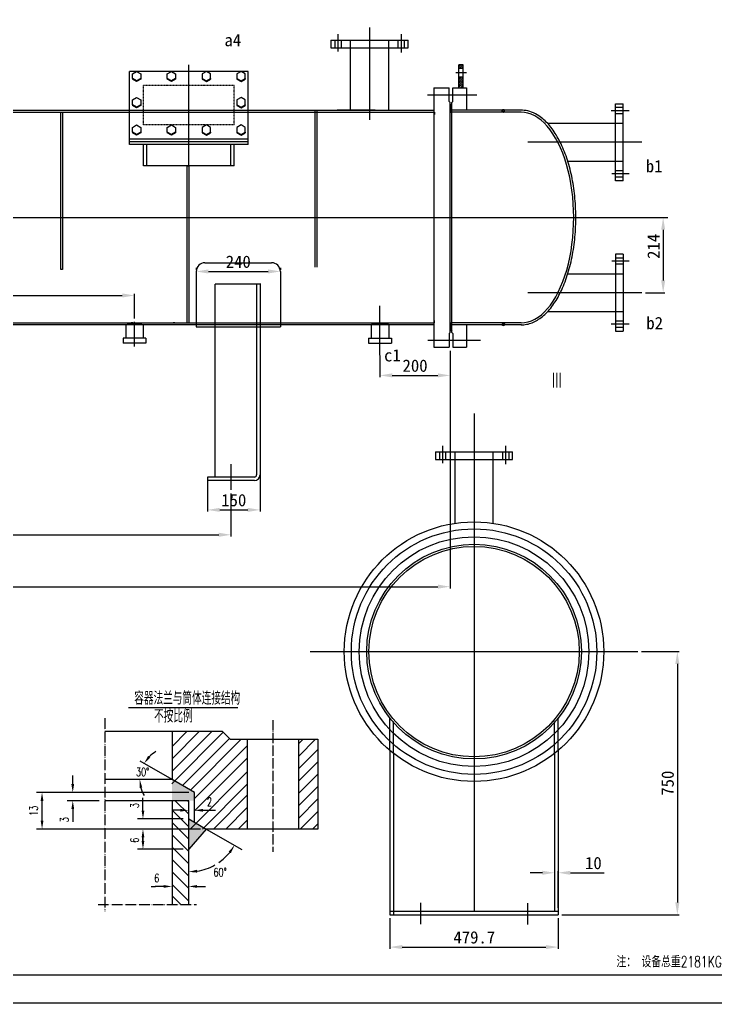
# Model space of a CAD drawing. Header units: millimetres. Extents: x -488296 to -479566, y 284705 to 289457.
# Drawn here: x -483095 to -481110, y 284705 to 287509 of the extents above; entities that cross this region are included whole.
import ezdxf
from ezdxf.enums import TextEntityAlignment as Align
from ezdxf.lldxf.tags import DXFTag

# ---------------------------------------------------------------- set-up
doc = ezdxf.new("R2010")
doc.units = ezdxf.units.MM
for name, pattern in [('DASHDOT-M', [36, 30, -3, 0, -3]), ('DIVIDE-M', [39, 30, -3, 0, -3, 0, -3]), ('HIDDEN2', [0.1875, 0.125, -0.0625])]:
    doc.linetypes.add(name, pattern=pattern)
for name, color, linetype in [('CDR_DWG1', 4, 'Continuous'), ('CDR_TEXT', 2, 'Continuous'), ('CEN', 2, 'CENTER'), ('center', 3, 'CENTER'), ('DASH', 5, 'HIDDEN2'), ('FHID', 5, 'DASHED2'), ('中心线', 1, 'CENTERX2'), ('粗', 7, 'Continuous')]:
    doc.layers.add(name, color=color, linetype=linetype)
doc.styles.add('HZ', font='ROMANS.shx', dxfattribs={"width": 0.7, "height": 32, "bigfont": 'HZ.shx'})
doc.styles.add('HZJ', font='txt', dxfattribs={"bigfont": 'hzj'})
doc.styles.add('ROMANS', font='ROMANS', dxfattribs={"width": 0.7, "height": 3})
tags = doc.linetypes.add('CENTER', pattern=[50.8, 31.75, -6.35, 6.35, -6.35]).pattern_tags.tags
tags[10:11] = [DXFTag(74, 4), DXFTag(75, 0), DXFTag(340, '0'), DXFTag(46, 1.0), DXFTag(50, 0.0), DXFTag(44, 0.0), DXFTag(45, 0.0)]
tags[8:9] = [DXFTag(74, 4), DXFTag(75, 0), DXFTag(340, '0'), DXFTag(46, 1.0), DXFTag(50, 0.0), DXFTag(44, 0.0), DXFTag(45, 0.0)]
tags[6:7] = [DXFTag(74, 4), DXFTag(75, 0), DXFTag(340, '0'), DXFTag(46, 1.0), DXFTag(50, 0.0), DXFTag(44, 0.0), DXFTag(45, 0.0)]
tags[4:5] = [DXFTag(74, 4), DXFTag(75, 0), DXFTag(340, '0'), DXFTag(46, 1.0), DXFTag(50, 0.0), DXFTag(44, 0.0), DXFTag(45, 0.0)]
tags = doc.linetypes.add('CENTERX2', pattern=[101.6, 63.5, -12.7, 12.7, -12.7]).pattern_tags.tags
tags[10:11] = [DXFTag(74, 4), DXFTag(75, 0), DXFTag(340, '0'), DXFTag(46, 1.0), DXFTag(50, 0.0), DXFTag(44, 0.0), DXFTag(45, 0.0)]
tags[8:9] = [DXFTag(74, 4), DXFTag(75, 0), DXFTag(340, '0'), DXFTag(46, 1.0), DXFTag(50, 0.0), DXFTag(44, 0.0), DXFTag(45, 0.0)]
tags[6:7] = [DXFTag(74, 4), DXFTag(75, 0), DXFTag(340, '0'), DXFTag(46, 1.0), DXFTag(50, 0.0), DXFTag(44, 0.0), DXFTag(45, 0.0)]
tags[4:5] = [DXFTag(74, 4), DXFTag(75, 0), DXFTag(340, '0'), DXFTag(46, 1.0), DXFTag(50, 0.0), DXFTag(44, 0.0), DXFTag(45, 0.0)]
tags = doc.linetypes.add('DASHED2', pattern=[0.375, 0.25, -0.125]).pattern_tags.tags
tags[6:7] = [DXFTag(74, 4), DXFTag(75, 0), DXFTag(340, '0'), DXFTag(46, 1.0), DXFTag(50, 0.0), DXFTag(44, 0.0), DXFTag(45, 0.0)]
tags[4:5] = [DXFTag(74, 4), DXFTag(75, 0), DXFTag(340, '0'), DXFTag(46, 1.0), DXFTag(50, 0.0), DXFTag(44, 0.0), DXFTag(45, 0.0)]
doc.dimstyles.get("Standard").update_dxf_attribs({"dimscale": 10, "dimtxt": 3.5, "dimasz": 3.5, "dimexe": 0.5, "dimexo": 1, "dimgap": 1, "dimtad": 1, "dimtoh": 1, "dimdec": 1, "dimdsep": 46, "dimtxsty": 'Standard', "dimcen": 0.09, "dimclrd": 256, "dimclre": 256, "dimclrt": 256, "dimadec": 0, "dimazin": 2, "dimtfac": 1, "dimtdec": 1, "dimtofl": 0, "dimtmove": 0, "dimatfit": 3, "dimfxl": 1, "dimtolj": 1, "dimtzin": 0, "dimarcsym": 0})

# ---------------------------------------------------------------- blocks, each defined once
blk = doc.blocks.new('*D8')
at = {"lineweight": -2}
for p, q in [((-481321.4, 285707.8), (-481213.8, 285707.8)), ((-481218.8, 285672.8), (-481218.8, 284992.8)), ((-481548.7, 284957.8), (-481213.8, 284957.8))]:
    blk.add_line(p, q, dxfattribs=at)
for points in [[(-481224.7, 285672.8), (-481213, 285672.8), (-481218.8, 285707.8)], [(-481224.7, 284992.8), (-481213, 284992.8), (-481218.8, 284957.8)]]:
    blk.add_solid(points)
at = {"layer": 'DEFPOINTS', "color": 0}
for p in [(-481331.4, 285707.8), (-481558.7, 284957.8), (-481218.8, 284957.8)]:
    blk.add_point(p, dxfattribs=at)
at = {"insert": (-481246.3, 285332.8), "char_height": 35, "attachment_point": 5, "rotation": 90}
blk.add_mtext('\\A1;750', dxfattribs=at)
blk = doc.blocks.new('*D9')
at = {"lineweight": -2}
for p, q in [((-485517, 286575.4), (-485517, 285888)), ((-481866.9, 286565.4), (-481866.9, 285888)), ((-485482, 285893), (-481901.9, 285893))]:
    blk.add_line(p, q, dxfattribs=at)
for points in [[(-485482, 285898.9), (-485482, 285887.2), (-485517, 285893)], [(-481901.9, 285898.9), (-481901.9, 285887.2), (-481866.9, 285893)]]:
    blk.add_solid(points)
at = {"layer": 'DEFPOINTS', "color": 0}
for p in [(-485517, 286585.4), (-481866.9, 286575.4), (-481866.9, 285893)]:
    blk.add_point(p, dxfattribs=at)
at = {"insert": (-483835.1, 285920.5), "char_height": 35, "attachment_point": 5}
blk.add_mtext('\\A1;3650', dxfattribs=at)
blk = doc.blocks.new('*D10')
at = {"lineweight": -2}
for p, q in [((-483692, 286639.4), (-483692, 286035.9)), ((-482491.9, 286158.8), (-482491.9, 286035.9)), ((-483657, 286040.9), (-482526.9, 286040.9))]:
    blk.add_line(p, q, dxfattribs=at)
for points in [[(-483657, 286046.8), (-483657, 286035.1), (-483692, 286040.9)], [(-482526.9, 286046.8), (-482526.9, 286035.1), (-482491.9, 286040.9)]]:
    blk.add_solid(points)
at = {"layer": 'DEFPOINTS', "color": 0}
for p in [(-483692, 286649.4), (-482491.9, 286168.8), (-482491.9, 286040.9)]:
    blk.add_point(p, dxfattribs=at)
at = {"insert": (-483218.7, 286068.4), "char_height": 35, "attachment_point": 5}
blk.add_mtext('\\A1;1200', dxfattribs=at)
blk = doc.blocks.new('*D26')
at = {"lineweight": -2}
for p, q in [((-482038.5, 284947.8), (-482038.5, 284860.5)), ((-481558.7, 284947.8), (-481558.7, 284860.5)), ((-482003.5, 284865.5), (-481593.7, 284865.5))]:
    blk.add_line(p, q, dxfattribs=at)
for points in [[(-482003.5, 284871.4), (-482003.5, 284859.7), (-482038.5, 284865.5)], [(-481593.7, 284871.4), (-481593.7, 284859.7), (-481558.7, 284865.5)]]:
    blk.add_solid(points)
at = {"layer": 'DEFPOINTS', "color": 0}
for p in [(-482038.5, 284957.8), (-481558.7, 284957.8), (-481558.7, 284865.5)]:
    blk.add_point(p, dxfattribs=at)
at = {"insert": (-481797.9, 284893), "char_height": 35, "attachment_point": 5}
blk.add_mtext('\\A1;479.7', dxfattribs=at)
blk = doc.blocks.new('*D27')
at = {"lineweight": -2}
for p, q in [((-481603.7, 285077.4), (-481638.7, 285077.4)), ((-481568.7, 284977.8), (-481568.7, 285082.4)), ((-481558.7, 284977.8), (-481558.7, 285082.4)), ((-481523.7, 285077.4), (-481427.9, 285077.4))]:
    blk.add_line(p, q, dxfattribs=at)
for points in [[(-481603.7, 285083.2), (-481603.7, 285071.5), (-481568.7, 285077.4)], [(-481523.7, 285083.2), (-481523.7, 285071.5), (-481558.7, 285077.4)]]:
    blk.add_solid(points)
at = {"layer": 'DEFPOINTS', "color": 0}
for p in [(-481558.7, 285077.4), (-481568.7, 284967.8), (-481558.7, 284967.8)]:
    blk.add_point(p, dxfattribs=at)
at = {"insert": (-481458.3, 285104.9), "char_height": 35, "attachment_point": 5}
blk.add_mtext('\\A1;10', dxfattribs=at)
blk = doc.blocks.new('*D4')
at = {"lineweight": -2}
for p, q in [((-484616.9, 286657.7), (-484616.9, 286728.1)), ((-484581.9, 286723.1), (-482802, 286723.1)), ((-482767, 286657.7), (-482767, 286728.1))]:
    blk.add_line(p, q, dxfattribs=at)
for points in [[(-484581.9, 286729), (-484581.9, 286717.3), (-484616.9, 286723.1)], [(-482802, 286729), (-482802, 286717.3), (-482767, 286723.1)]]:
    blk.add_solid(points)
at = {"layer": 'DEFPOINTS', "color": 0}
for p in [(-482767, 286723.1), (-484616.9, 286647.7), (-482767, 286647.7)]:
    blk.add_point(p, dxfattribs=at)
at = {"insert": (-483692, 286750.6), "char_height": 35, "attachment_point": 5}
blk.add_mtext('\\A1;1850', dxfattribs=at)
blk = doc.blocks.new('*D5')
at = {"lineweight": -2}
for p, q in [((-481866.9, 286565.4), (-481866.9, 286490.3)), ((-482066.9, 286552.5), (-482066.9, 286490.3)), ((-482031.9, 286495.3), (-481901.9, 286495.3))]:
    blk.add_line(p, q, dxfattribs=at)
for points in [[(-482031.9, 286501.1), (-482031.9, 286489.5), (-482066.9, 286495.3)], [(-481901.9, 286501.1), (-481901.9, 286489.5), (-481866.9, 286495.3)]]:
    blk.add_solid(points)
at = {"layer": 'DEFPOINTS', "color": 0}
for p in [(-482066.9, 286562.5), (-481866.9, 286575.4), (-481866.9, 286495.3)]:
    blk.add_point(p, dxfattribs=at)
at = {"insert": (-481966.9, 286522.8), "char_height": 35, "attachment_point": 5}
blk.add_mtext('\\A1;200', dxfattribs=at)
blk = doc.blocks.new('A$C726E691B')
for p, q in [((169, 124.8), (-169, 124.8)), ((-169, -83.9), (-169, 124.8)), ((169, -83.9), (169, 124.8)), ((-160.8, 104.5), (-160.8, 102.7)), ((-137.2, 104.5), (-137.2, 102.7)), ((-61.8, 104.5), (-61.8, 102.7)), ((-38.2, 104.5), (-38.2, 102.7)), ((38.2, 104.5), (38.2, 102.7)), ((61.8, 104.5), (61.8, 102.7)), ((137.2, 104.5), (137.2, 102.7)), ((160.8, 104.5), (160.8, 102.7)), ((-160.8, 29.8), (-160.8, 28.1)), ((-137.2, 29.8), (-137.2, 28.1)), ((137.2, 29.8), (137.2, 28.1)), ((160.8, 29.8), (160.8, 28.1)), ((-160.8, -48.3), (-160.8, -50)), ((-137.2, -48.3), (-137.2, -50)), ((-61.8, -48.3), (-61.8, -50)), ((-38.2, -48.3), (-38.2, -50)), ((38.2, -48.3), (38.2, -50)), ((61.8, -48.3), (61.8, -50)), ((137.2, -48.3), (137.2, -50)), ((160.8, -48.3), (160.8, -50)), ((169, -67.9), (-169, -67.9)), ((169, -83.9), (-169, -83.9)), ((-129, -143.9), (-129, -83.9)), ((-120, -143.9), (-120, -83.9)), ((120, -143.9), (120, -83.9)), ((129, -143.9), (129, -83.9)), ((129, -143.9), (-129, -143.9))]:
    blk.add_line(p, q)
for points in [[(-149, 124.8), (-137.2, 118.1), (-137.2, 104.5), (-149, 97.7), (-160.8, 104.5), (-160.8, 118.1)], [(-50, 124.8), (-38.2, 118.1), (-38.2, 104.5), (-50, 97.7), (-61.8, 104.5), (-61.8, 118.1)], [(50, 124.8), (38.2, 118.1), (38.2, 104.5), (50, 97.7), (61.8, 104.5), (61.8, 118.1)], [(149, 124.8), (137.2, 118.1), (137.2, 104.5), (149, 97.7), (160.8, 104.5), (160.8, 118.1)], [(-149, 50.2), (-137.2, 43.4), (-137.2, 29.8), (-149, 23), (-160.8, 29.8), (-160.8, 43.4)], [(149, 50.2), (137.2, 43.4), (137.2, 29.8), (149, 23), (160.8, 29.8), (160.8, 43.4)], [(-149, -27.9), (-137.2, -34.7), (-137.2, -48.3), (-149, -55.1), (-160.8, -48.3), (-160.8, -34.7)], [(-50, -27.9), (-38.2, -34.7), (-38.2, -48.3), (-50, -55.1), (-61.8, -48.3), (-61.8, -34.7)], [(50, -27.9), (38.2, -34.7), (38.2, -48.3), (50, -55.1), (61.8, -48.3), (61.8, -34.7)], [(149, -27.9), (137.2, -34.7), (137.2, -48.3), (149, -55.1), (160.8, -48.3), (160.8, -34.7)]]:
    blk.add_lwpolyline(points, close=True)
for points in [[(-137.2, 102.7), (-149, 95.9), (-160.8, 102.7)], [(-38.2, 102.7), (-50, 95.9), (-61.8, 102.7)], [(38.2, 102.7), (50, 95.9), (61.8, 102.7)], [(137.2, 102.7), (149, 95.9), (160.8, 102.7)], [(-137.2, 28.1), (-149, 21.3), (-160.8, 28.1)], [(137.2, 28.1), (149, 21.3), (160.8, 28.1)], [(-137.2, -50), (-149, -56.8), (-160.8, -50)], [(-38.2, -50), (-50, -56.8), (-61.8, -50)], [(38.2, -50), (50, -56.8), (61.8, -50)], [(137.2, -50), (149, -56.8), (160.8, -50)]]:
    blk.add_lwpolyline(points)
at = {"layer": 'center'}
blk.add_line((0, -143.9), (0, 143.9), dxfattribs=at)
at = {"layer": 'DASH'}
for p, q in [((129, 84.8), (-129, 84.8)), ((-129, -27.9), (-129, 84.8)), ((129, -27.9), (129, 84.8)), ((129, -27.9), (-129, -27.9))]:
    blk.add_line(p, q, dxfattribs=at)
at = {"layer": '粗'}
blk.add_line((169, -75.9), (-169, -75.9), dxfattribs=at)
blk = doc.blocks.new('*D21')
at = {"lineweight": -2}
for p, q in [((-481274.7, 286945.4), (-481254.3, 286945.4)), ((-481259.3, 286910.4), (-481259.3, 286765.9)), ((-481309.9, 286730.9), (-481254.3, 286730.9))]:
    blk.add_line(p, q, dxfattribs=at)
for points in [[(-481265.1, 286910.4), (-481253.5, 286910.4), (-481259.3, 286945.4)], [(-481265.1, 286765.9), (-481253.5, 286765.9), (-481259.3, 286730.9)]]:
    blk.add_solid(points)
at = {"layer": 'DEFPOINTS', "color": 0}
for p in [(-481284.7, 286945.4), (-481319.9, 286730.9), (-481259.3, 286730.9)]:
    blk.add_point(p, dxfattribs=at)
at = {"insert": (-481286.8, 286863.1), "char_height": 35, "attachment_point": 5, "rotation": 90}
blk.add_mtext('\\A1;214', dxfattribs=at)
blk = doc.blocks.new('*D23')
at = {"lineweight": -2}
for p, q in [((-482408.9, 286223.4), (-482408.9, 286106.9)), ((-482558.9, 286195.4), (-482558.9, 286106.9)), ((-482523.9, 286111.9), (-482443.9, 286111.9))]:
    blk.add_line(p, q, dxfattribs=at)
for points in [[(-482523.9, 286117.7), (-482523.9, 286106.1), (-482558.9, 286111.9)], [(-482443.9, 286117.7), (-482443.9, 286106.1), (-482408.9, 286111.9)]]:
    blk.add_solid(points)
at = {"layer": 'DEFPOINTS', "color": 0}
for p in [(-482408.9, 286233.4), (-482558.9, 286205.4), (-482408.9, 286111.9)]:
    blk.add_point(p, dxfattribs=at)
at = {"insert": (-482483.9, 286139.4), "char_height": 35, "attachment_point": 5}
blk.add_mtext('\\A1;150', dxfattribs=at)
blk = doc.blocks.new('*D42')
at = {"lineweight": -2}
for p, q in [((-482591.1, 286801.6), (-482591.1, 286796.6)), ((-482556.1, 286791.6), (-482386.1, 286791.6)), ((-482351.1, 286801.6), (-482351.1, 286796.6))]:
    blk.add_line(p, q, dxfattribs=at)
for points in [[(-482556.1, 286797.5), (-482556.1, 286785.8), (-482591.1, 286791.6)], [(-482386.1, 286797.5), (-482386.1, 286785.8), (-482351.1, 286791.6)]]:
    blk.add_solid(points)
at = {"layer": 'DEFPOINTS', "color": 0}
for p in [(-482591.1, 286791.6), (-482351.1, 286791.6), (-482351.1, 286791.6)]:
    blk.add_point(p, dxfattribs=at)
at = {"insert": (-482471.1, 286819.1), "char_height": 35, "attachment_point": 5}
blk.add_mtext('\\A1;240', dxfattribs=at)
blk = doc.blocks.new('A$C77621221')
at = {"layer": 'CDR_TEXT', "linetype": 'Continuous'}
h = blk.add_hatch(dxfattribs=at)
h.set_pattern_fill('ANSI31', color=256, scale=30, style=0)
h.set_pattern_definition([(45, (-833.2633, -4127.2094), (-2.6516504, 2.6516504), [])])
h.paths.add_polyline_path([(20.6, 65), (8.6, 65), (8.6, 55), (20.6, 55)])
h.paths.add_polyline_path([(20.6, 30), (8.6, 30), (8.6, 0), (20.6, 0)])
at = {"layer": 'CDR_DWG1'}
for p, q in [((8.6, 0), (8.6, 65)), ((20.6, 65), (8.6, 65)), ((20.6, 0), (20.6, 65)), ((20.6, 55), (8.6, 55)), ((20.6, 30), (8.6, 30))]:
    blk.add_line(p, q, dxfattribs=at)
at = {"layer": 'center'}
blk.add_line((30.3, 42.5), (0, 42.5), dxfattribs=at)

msp = doc.modelspace()

# ---------------------------------------------------------------- hatches: boundary and pattern name
h = msp.add_hatch()
h.set_pattern_fill('ANSI37', color=256, style=0)
h.set_pattern_definition([(45, (5408.5745, -553.281), (-2.24506403, 2.24506403), []), (135, (5408.5745, -553.281), (-2.24506403, -2.24506403), [])])
h.paths.add_polyline_path([(-481866.94, 287245.4), (-481861.94, 287245.4), (-481861.94, 287267.89), (-481866.94, 287267.89)])
h.paths.add_polyline_path([(-481861.94, 286645.39), (-481866.94, 286645.39), (-481866.94, 286622.89), (-481861.94, 286622.89)])

# ---------------------------------------------------------------- linework, layer by layer
for p, q in [((-482206.94, 287451.39), (-481986.94, 287451.39)), ((-482206.94, 287451.39), (-482206.94, 287429.39)), ((-482195.94, 287451.39), (-482195.94, 287429.39)), ((-482177.94, 287451.39), (-482177.94, 287429.39)), ((-482150.94, 287451.39), (-482042.94, 287451.39)), ((-482150.94, 287251.39), (-482150.94, 287451.39)), ((-482042.94, 287451.39), (-482042.94, 287251.39)), ((-482015.94, 287451.39), (-482015.94, 287429.39)), ((-481997.94, 287451.39), (-481997.94, 287429.39)), ((-481986.94, 287429.39), (-481986.94, 287451.39)), ((-482206.94, 287429.39), (-481986.94, 287429.39)), ((-481912.94, 287315.39), (-481912.94, 286575.39)), ((-481912.94, 287315.39), (-481869.94, 287315.39)), ((-481869.94, 287275.89), (-481869.94, 287315.39)), ((-481858.94, 287315.39), (-481819.94, 287315.39)), ((-481858.94, 287275.89), (-481858.94, 287315.39)), ((-481819.94, 287315.39), (-481819.94, 287251.39)), ((-481869.94, 287275.89), (-481866.94, 287272.89)), ((-481866.94, 286617.89), (-481866.94, 287272.89)), ((-481866.94, 286617.89), (-481866.94, 287272.89)), ((-481866.94, 286617.89), (-481866.94, 287272.89)), ((-481866.94, 287267.89), (-481861.94, 287267.89)), ((-481858.94, 287275.89), (-481861.94, 287272.89)), ((-481861.94, 286617.89), (-481861.94, 287272.89)), ((-481861.94, 286617.89), (-481861.94, 287272.89)), ((-481394.89, 287049.84), (-481394.89, 287269.84)), ((-481394.89, 287269.84), (-481372.89, 287269.84)), ((-481372.89, 287049.84), (-481372.89, 287269.84)), ((-485473.98, 287251.39), (-481912.94, 287251.39)), ((-485470.98, 287245.39), (-481912.94, 287245.39)), ((-482951.98, 287245.39), (-482946.98, 287245.39)), ((-482254.72, 287251.39), (-482249.72, 287251.39)), ((-482080.94, 287251.39), (-482188.94, 287251.39)), ((-481913.06, 287245.39), (-481911.06, 287245.39)), ((-481911.06, 287239.39), (-481912.94, 287239.39)), ((-481911.06, 287245.39), (-481911.06, 287239.39)), ((-481866.94, 287245.4), (-481861.94, 287245.4)), ((-481663.62, 287251.39), (-481861.94, 287251.39)), ((-481663.97, 287245.39), (-481861.94, 287245.4)), ((-481715.88, 287245.39), (-481719.35, 287251.39)), ((-481715.88, 287245.39), (-481714.38, 287245.39)), ((-481714.38, 287245.39), (-481710.92, 287251.39)), ((-481372.89, 287258.84), (-481394.89, 287258.84)), ((-481372.89, 287240.84), (-481394.89, 287240.84)), ((-481372.89, 287213.84), (-481589.07, 287213.84)), ((-481372.89, 287105.84), (-481372.89, 287213.84)), ((-481531.81, 287105.84), (-481372.89, 287105.84)), ((-481372.89, 287078.84), (-481394.89, 287078.84)), ((-481372.89, 287060.84), (-481394.89, 287060.84)), ((-481372.89, 287049.84), (-481394.89, 287049.84)), ((-482566.09, 286816.58), (-482376.09, 286816.58)), ((-481372.89, 286840.95), (-481394.89, 286840.95)), ((-481394.89, 286840.95), (-481394.89, 286620.95)), ((-481372.89, 286829.95), (-481394.89, 286829.95)), ((-481372.89, 286840.95), (-481372.89, 286620.95)), ((-482591.09, 286791.58), (-482591.09, 286633.39)), ((-482351.09, 286791.58), (-482351.09, 286633.39)), ((-481372.89, 286811.95), (-481394.89, 286811.95)), ((-481531.81, 286784.95), (-481372.89, 286784.95)), ((-481372.89, 286784.95), (-481372.89, 286676.95)), ((-482407.09, 286755.39), (-482537.09, 286755.39)), ((-482537.09, 286205.39), (-482537.09, 286755.39)), ((-482418.89, 286755.39), (-482418.89, 286211.39)), ((-482408.89, 286755.39), (-482408.89, 286211.39)), ((-481912.94, 286731.09), (-481912.94, 286575.39)), ((-481372.89, 286676.95), (-481589.07, 286676.95)), ((-481911.06, 286651.39), (-481912.94, 286651.39)), ((-481911.06, 286645.39), (-481911.06, 286651.39)), ((-481372.89, 286649.95), (-481394.89, 286649.95)), ((-485473.98, 286645.39), (-481912.94, 286645.39)), ((-481912.94, 286639.39), (-485470.98, 286639.39)), ((-482791.97, 286639.39), (-482791.97, 286601)), ((-482771.61, 286645.39), (-482776.61, 286645.39)), ((-482741.97, 286639.39), (-482741.97, 286601)), ((-482651.59, 286645.39), (-482656.59, 286645.39)), ((-482591.09, 286633.39), (-482351.09, 286633.39)), ((-482418.89, 286639.39), (-482418.89, 286211.39)), ((-482408.89, 286639.39), (-482408.89, 286211.39)), ((-482091.94, 286639.39), (-482091.94, 286601)), ((-482041.94, 286639.39), (-482041.94, 286601)), ((-481913.06, 286645.39), (-481911.06, 286645.39)), ((-481866.94, 286645.39), (-481861.94, 286645.39)), ((-481866.94, 286622.89), (-481861.94, 286622.89)), ((-481664.38, 286645.39), (-481861.94, 286645.39)), ((-481663.68, 286639.4), (-481861.94, 286639.4)), ((-481819.94, 286639.4), (-481819.94, 286575.39)), ((-481715.88, 286645.39), (-481719.35, 286639.39)), ((-481715.88, 286645.39), (-481714.38, 286645.39)), ((-481664.38, 286645.39), (-481714.38, 286645.39)), ((-481714.38, 286645.39), (-481710.92, 286639.39)), ((-481664.38, 286639.39), (-481710.92, 286639.39)), ((-481372.89, 286631.95), (-481394.89, 286631.95)), ((-481394.89, 286620.95), (-481372.89, 286620.95)), ((-482734.34, 286601), (-482799.6, 286601)), ((-482799.6, 286601), (-482799.6, 286587.51)), ((-482734.34, 286601), (-482734.34, 286587.51)), ((-482099.57, 286601), (-482034.31, 286601)), ((-482099.57, 286601), (-482099.57, 286587.51)), ((-482034.31, 286601), (-482034.31, 286587.51)), ((-481869.94, 286614.89), (-481866.94, 286617.89)), ((-481869.94, 286614.89), (-481869.94, 286575.39)), ((-481858.94, 286614.89), (-481861.94, 286617.89)), ((-481858.94, 286614.89), (-481858.94, 286575.39)), ((-482734.34, 286587.51), (-482799.6, 286587.51)), ((-482099.57, 286587.51), (-482034.31, 286587.51)), ((-481912.94, 286575.39), (-481869.94, 286575.39)), ((-481858.94, 286575.39), (-481819.94, 286575.39)), ((-481908.62, 286277.8), (-481688.62, 286277.8)), ((-481908.62, 286277.8), (-481908.62, 286255.8)), ((-481908.62, 286255.8), (-481688.62, 286255.8)), ((-481897.62, 286277.8), (-481897.62, 286255.8)), ((-481879.62, 286277.8), (-481879.62, 286255.8)), ((-481852.62, 286277.8), (-481744.62, 286277.8)), ((-481852.62, 286073.83), (-481852.62, 286277.8)), ((-481744.62, 286277.8), (-481744.62, 286073.83)), ((-481717.62, 286277.8), (-481717.62, 286255.8)), ((-481699.62, 286277.8), (-481699.62, 286255.8)), ((-481688.62, 286255.8), (-481688.62, 286277.8)), ((-482491.89, 286242.02), (-482491.89, 286168.77)), ((-482491.89, 286242.02), (-482491.89, 286168.77)), ((-482558.89, 286205.39), (-482558.89, 286195.39)), ((-482424.89, 286205.39), (-482558.89, 286205.39)), ((-482558.89, 286205.39), (-482558.89, 286195.39)), ((-482424.89, 286195.39), (-482558.89, 286195.39)), ((-482038.48, 285426.08), (-482038.48, 285517.8)), ((-482028.48, 285417.86), (-482028.48, 285508.48)), ((-481568.75, 285417.86), (-481568.75, 285508.48)), ((-481558.75, 285426.08), (-481558.75, 285517.8)), ((-482038.48, 285426.08), (-482038.48, 284957.8)), ((-482028.48, 285417.86), (-482028.48, 284957.8)), ((-481568.75, 285417.86), (-481568.75, 284967.8)), ((-481558.75, 285426.08), (-481558.75, 284957.8)), ((-481798.62, 285401.8), (-481798.62, 284967.8)), ((-482038.48, 284967.8), (-482028.48, 284967.8)), ((-482028.48, 284967.8), (-481568.75, 284967.8)), ((-481568.75, 284967.8), (-481558.75, 284967.8)), ((-482038.48, 284957.8), (-481558.75, 284957.8))]:
    msp.add_line(p, q)
at = {"color": 3, "linetype": 'DIVIDE-M'}
for p, q in [((-482851.85, 285517.94), (-482851.85, 284968.16)), ((-482870.87, 284986.59), (-482589.93, 284986.59))]:
    msp.add_line(p, q, dxfattribs=at)
at = {"color": 1, "linetype": 'DASHDOT-M'}
msp.add_line((-482372.13, 285512.75), (-482372.13, 285136.94), dxfattribs=at)
at = {"color": 4, "linetype": 'Continuous'}
for p, q in [((-482851.85, 285480.73), (-482516.72, 285480.73)), ((-482659.96, 285480.73), (-482659.96, 285343.23)), ((-482516.72, 285480.73), (-482493.97, 285457.98)), ((-482493.97, 285457.98), (-482244.2, 285457.98)), ((-482445.69, 285457.98), (-482445.69, 285202.13)), ((-482298.57, 285202.13), (-482298.57, 285457.98)), ((-482244.2, 285457.98), (-482244.2, 285202.13)), ((-482659.96, 285343.23), (-482851.85, 285343.23)), ((-482596, 285306.3), (-482659.96, 285343.23)), ((-482596, 285282.82), (-482596, 285306.3)), ((-482612.46, 285282.82), (-482851.85, 285282.82)), ((-482659.96, 285282.82), (-482659.96, 284986.59)), ((-482612.46, 284986.59), (-482612.46, 285282.82)), ((-482596, 285221.32), (-482596, 285282.82)), ((-482612.46, 285230.82), (-482562.77, 285202.13)), ((-482244.2, 285202.13), (-482562.77, 285202.13))]:
    msp.add_line(p, q, dxfattribs=at)
at = {"color": 0, "linetype": 'Continuous'}
for p, q in [((-482660.83, 285330.67), (-482513.74, 285477.76)), ((-482659.96, 285366.75), (-482545.98, 285480.73)), ((-482659.96, 285402.08), (-482581.31, 285480.73)), ((-482659.96, 285437.42), (-482618.59, 285478.79)), ((-482630.07, 285325.97), (-482496.01, 285460.03)), ((-482607.67, 285313.04), (-482462.73, 285457.98)), ((-482298.57, 285410.12), (-482250.71, 285457.98)), ((-482298.57, 285445.46), (-482286.05, 285457.98)), ((-482596, 285289.37), (-482445.69, 285439.68)), ((-482298.57, 285374.79), (-482244.2, 285429.16)), ((-482596, 285254.03), (-482445.69, 285404.35)), ((-482298.57, 285339.45), (-482244.2, 285393.82)), ((-482608.42, 285202.13), (-482445.69, 285364.86)), ((-482298.57, 285304.12), (-482244.2, 285358.49)), ((-482573.08, 285202.13), (-482445.69, 285329.52)), ((-482298.57, 285268.78), (-482244.2, 285323.15)), ((-482612.46, 285244.1), (-482651.17, 285282.82)), ((-482612.46, 285279.43), (-482615.84, 285282.82)), ((-482541.9, 285202.13), (-482445.69, 285298.34)), ((-482298.57, 285233.45), (-482244.2, 285287.82)), ((-482612.46, 285208.76), (-482659.96, 285256.27)), ((-482506.57, 285202.13), (-482445.69, 285263.01)), ((-482294.56, 285202.13), (-482244.2, 285252.48)), ((-482612.46, 285173.43), (-482659.96, 285220.94)), ((-482471.23, 285202.13), (-482445.69, 285227.67)), ((-482259.22, 285202.13), (-482244.2, 285217.15)), ((-482612.46, 285138.09), (-482659.96, 285185.6)), ((-482612.46, 285102.76), (-482659.96, 285150.27)), ((-482612.46, 285067.42), (-482659.96, 285114.93)), ((-482612.46, 285032.09), (-482659.96, 285079.6)), ((-482612.46, 284996.75), (-482659.96, 285044.26)), ((-482634.43, 284986.59), (-482659.96, 285012.12))]:
    msp.add_line(p, q, dxfattribs=at)
at = {"color": 7, "linetype": 'Continuous'}
msp.add_line((-482742.88, 285278.79), (-482742.88, 285290.7), dxfattribs=at)
for points in [[(-482791.98, 286639.39, 0), (-482791.97, 286639.46, 0), (-482791.95, 286639.53, 0), (-482791.91, 286639.59, 0), (-482791.85, 286639.66, 0), (-482791.79, 286639.73, 0), (-482791.7, 286639.8, 0), (-482791.61, 286639.86, 0), (-482791.49, 286639.93, 0), (-482791.37, 286640, 0), (-482791.23, 286640.06, 0), (-482791.07, 286640.13, 0), (-482790.9, 286640.19, 0), (-482790.71, 286640.26, 0), (-482790.51, 286640.32, 0), (-482790.3, 286640.39, 0), (-482790.07, 286640.45, 0), (-482789.83, 286640.51, 0), (-482789.57, 286640.58, 0), (-482789.31, 286640.64, 0), (-482789.02, 286640.7, 0), (-482788.73, 286640.76, 0), (-482788.42, 286640.81, 0), (-482788.1, 286640.87, 0), (-482787.76, 286640.93, 0), (-482787.41, 286640.99, 0), (-482787.06, 286641.04, 0), (-482786.68, 286641.09, 0), (-482786.3, 286641.15, 0), (-482785.91, 286641.2, 0), (-482785.5, 286641.25, 0), (-482785.08, 286641.3, 0), (-482784.65, 286641.35, 0), (-482784.21, 286641.4, 0), (-482783.76, 286641.44, 0), (-482783.3, 286641.49, 0), (-482782.83, 286641.53, 0), (-482782.36, 286641.57, 0), (-482781.87, 286641.62, 0), (-482781.37, 286641.66, 0), (-482780.86, 286641.69, 0), (-482780.35, 286641.73, 0), (-482779.83, 286641.77, 0), (-482779.3, 286641.8, 0), (-482778.76, 286641.83, 0), (-482778.22, 286641.86, 0), (-482777.66, 286641.89, 0), (-482777.11, 286641.92, 0), (-482776.54, 286641.95, 0), (-482775.97, 286641.97, 0), (-482775.4, 286642, 0), (-482774.82, 286642.02, 0), (-482774.23, 286642.04, 0), (-482773.64, 286642.06, 0), (-482773.05, 286642.08, 0), (-482772.45, 286642.09, 0), (-482771.85, 286642.11, 0), (-482771.25, 286642.12, 0), (-482770.64, 286642.13, 0), (-482770.04, 286642.14, 0), (-482769.43, 286642.15, 0), (-482768.81, 286642.15, 0), (-482768.2, 286642.16, 0), (-482767.59, 286642.16, 0), (-482766.98, 286642.16, 0), (-482766.36, 286642.16, 0), (-482765.75, 286642.16, 0), (-482765.14, 286642.15, 0), (-482764.52, 286642.15, 0), (-482763.91, 286642.14, 0), (-482763.31, 286642.13, 0), (-482762.7, 286642.12, 0), (-482762.1, 286642.11, 0), (-482761.5, 286642.09, 0), (-482760.9, 286642.08, 0), (-482760.31, 286642.06, 0), (-482759.72, 286642.04, 0), (-482759.13, 286642.02, 0), (-482758.55, 286642, 0), (-482757.98, 286641.97, 0), (-482757.41, 286641.95, 0), (-482756.84, 286641.92, 0), (-482756.29, 286641.89, 0), (-482755.73, 286641.86, 0), (-482755.19, 286641.83, 0), (-482754.65, 286641.8, 0), (-482754.12, 286641.77, 0), (-482753.6, 286641.73, 0), (-482753.09, 286641.69, 0), (-482752.58, 286641.66, 0), (-482752.08, 286641.62, 0), (-482751.59, 286641.57, 0), (-482751.12, 286641.53, 0), (-482750.65, 286641.49, 0), (-482750.19, 286641.44, 0), (-482749.74, 286641.4, 0), (-482749.3, 286641.35, 0), (-482748.87, 286641.3, 0), (-482748.45, 286641.25, 0), (-482748.04, 286641.2, 0), (-482747.65, 286641.15, 0), (-482747.27, 286641.09, 0), (-482746.89, 286641.04, 0), (-482746.54, 286640.99, 0), (-482746.19, 286640.93, 0), (-482745.85, 286640.87, 0), (-482745.53, 286640.81, 0), (-482745.22, 286640.76, 0), (-482744.93, 286640.7, 0), (-482744.64, 286640.64, 0), (-482744.38, 286640.58, 0), (-482744.12, 286640.51, 0), (-482743.88, 286640.45, 0), (-482743.65, 286640.39, 0), (-482743.44, 286640.32, 0), (-482743.24, 286640.26, 0), (-482743.05, 286640.19, 0), (-482742.88, 286640.13, 0), (-482742.72, 286640.06, 0), (-482742.58, 286640, 0), (-482742.46, 286639.93, 0), (-482742.34, 286639.86, 0), (-482742.25, 286639.8, 0), (-482742.16, 286639.73, 0), (-482742.1, 286639.66, 0), (-482742.04, 286639.59, 0), (-482742.01, 286639.53, 0), (-482741.98, 286639.46, 0), (-482741.98, 286639.39, 0)], [(-482041.93, 286639.39, 0), (-482041.94, 286639.46, 0), (-482041.96, 286639.53, 0), (-482042, 286639.59, 0), (-482042.06, 286639.66, 0), (-482042.12, 286639.73, 0), (-482042.21, 286639.8, 0), (-482042.3, 286639.86, 0), (-482042.42, 286639.93, 0), (-482042.54, 286640, 0), (-482042.68, 286640.06, 0), (-482042.84, 286640.13, 0), (-482043.01, 286640.19, 0), (-482043.2, 286640.26, 0), (-482043.4, 286640.32, 0), (-482043.61, 286640.39, 0), (-482043.84, 286640.45, 0), (-482044.08, 286640.51, 0), (-482044.34, 286640.58, 0), (-482044.6, 286640.64, 0), (-482044.89, 286640.7, 0), (-482045.18, 286640.76, 0), (-482045.49, 286640.81, 0), (-482045.81, 286640.87, 0), (-482046.15, 286640.93, 0), (-482046.5, 286640.99, 0), (-482046.85, 286641.04, 0), (-482047.23, 286641.09, 0), (-482047.61, 286641.15, 0), (-482048, 286641.2, 0), (-482048.41, 286641.25, 0), (-482048.83, 286641.3, 0), (-482049.26, 286641.35, 0), (-482049.7, 286641.4, 0), (-482050.15, 286641.44, 0), (-482050.61, 286641.49, 0), (-482051.08, 286641.53, 0), (-482051.55, 286641.57, 0), (-482052.04, 286641.62, 0), (-482052.54, 286641.66, 0), (-482053.05, 286641.69, 0), (-482053.56, 286641.73, 0), (-482054.08, 286641.77, 0), (-482054.61, 286641.8, 0), (-482055.15, 286641.83, 0), (-482055.69, 286641.86, 0), (-482056.25, 286641.89, 0), (-482056.8, 286641.92, 0), (-482057.37, 286641.95, 0), (-482057.94, 286641.97, 0), (-482058.51, 286642, 0), (-482059.09, 286642.02, 0), (-482059.68, 286642.04, 0), (-482060.27, 286642.06, 0), (-482060.86, 286642.08, 0), (-482061.46, 286642.09, 0), (-482062.06, 286642.11, 0), (-482062.66, 286642.12, 0), (-482063.27, 286642.13, 0), (-482063.87, 286642.14, 0), (-482064.48, 286642.15, 0), (-482065.1, 286642.15, 0), (-482065.71, 286642.16, 0), (-482066.32, 286642.16, 0), (-482066.93, 286642.16, 0), (-482067.55, 286642.16, 0), (-482068.16, 286642.16, 0), (-482068.77, 286642.15, 0), (-482069.39, 286642.15, 0), (-482070, 286642.14, 0), (-482070.6, 286642.13, 0), (-482071.21, 286642.12, 0), (-482071.81, 286642.11, 0), (-482072.41, 286642.09, 0), (-482073.01, 286642.08, 0), (-482073.6, 286642.06, 0), (-482074.19, 286642.04, 0), (-482074.78, 286642.02, 0), (-482075.36, 286642, 0), (-482075.93, 286641.97, 0), (-482076.5, 286641.95, 0), (-482077.07, 286641.92, 0), (-482077.62, 286641.89, 0), (-482078.18, 286641.86, 0), (-482078.72, 286641.83, 0), (-482079.26, 286641.8, 0), (-482079.79, 286641.77, 0), (-482080.31, 286641.73, 0), (-482080.82, 286641.69, 0), (-482081.33, 286641.66, 0), (-482081.83, 286641.62, 0), (-482082.32, 286641.57, 0), (-482082.79, 286641.53, 0), (-482083.26, 286641.49, 0), (-482083.72, 286641.44, 0), (-482084.17, 286641.4, 0), (-482084.61, 286641.35, 0), (-482085.04, 286641.3, 0), (-482085.46, 286641.25, 0), (-482085.87, 286641.2, 0), (-482086.26, 286641.15, 0), (-482086.64, 286641.09, 0), (-482087.02, 286641.04, 0), (-482087.37, 286640.99, 0), (-482087.72, 286640.93, 0), (-482088.06, 286640.87, 0), (-482088.38, 286640.81, 0), (-482088.69, 286640.76, 0), (-482088.98, 286640.7, 0), (-482089.27, 286640.64, 0), (-482089.53, 286640.58, 0), (-482089.79, 286640.51, 0), (-482090.03, 286640.45, 0), (-482090.26, 286640.39, 0), (-482090.47, 286640.32, 0), (-482090.67, 286640.26, 0), (-482090.86, 286640.19, 0), (-482091.03, 286640.13, 0), (-482091.19, 286640.06, 0), (-482091.33, 286640, 0), (-482091.45, 286639.93, 0), (-482091.57, 286639.86, 0), (-482091.66, 286639.8, 0), (-482091.75, 286639.73, 0), (-482091.81, 286639.66, 0), (-482091.87, 286639.59, 0), (-482091.9, 286639.53, 0), (-482091.93, 286639.46, 0), (-482091.93, 286639.39, 0)]]:
    msp.add_polyline3d(points)
for radius in [370, 327.5, 306, 300]:
    msp.add_circle((-481798.62, 285707.8), radius)
for centre, radius, start, end in [((-481715.13, 287246.07), 6.79, 51.64774, 128.39207), ((-482566.09, 286791.58), 25, 90, 180), ((-482376.09, 286791.58), 25, 0, 90), ((-481715.13, 286644.72), 6.79, 231.60793, 308.35226), ((-482424.89, 286211.39), 6, 270, 0), ((-482424.89, 286211.39), 16, 270, 0), ((-482424.89, 286211.39), 6, 270, 0), ((-482424.89, 286211.39), 16, 270, 0)]:
    msp.add_arc(centre, radius, start, end)
msp.add_ellipse((-481664.34, 286945.39), major_axis=(0.04, 300), ratio=0.5, start_param=3.1415927, end_param=6.2876767)
msp.add_open_spline([(-481664.38, 286639.39), (-481659.13, 286639.39), (-481653.88, 286639.91), (-481643.46, 286641.94), (-481638.29, 286643.46), (-481628.09, 286647.47), (-481623.07, 286649.97), (-481608.3, 286658.84), (-481598.84, 286666.61), (-481581, 286685.47), (-481572.61, 286696.56), (-481557.11, 286721.65), (-481550.02, 286735.64), (-481537.33, 286766.02), (-481531.75, 286782.41), (-481522.28, 286816.98), (-481518.39, 286835.17), (-481512.45, 286872.67), (-481510.4, 286891.98), (-481508.2, 286931.03), (-481508.05, 286950.76), (-481509.66, 286989.92), (-481511.42, 287009.34), (-481516.79, 287047.17), (-481520.4, 287065.57), (-481529.35, 287100.68), (-481534.68, 287117.38), (-481546.89, 287148.47), (-481553.77, 287162.87), (-481568.86, 287188.83), (-481577.07, 287200.39), (-481594.58, 287220.25), (-481603.88, 287228.56), (-481620.34, 287239.51), (-481627.27, 287243.12), (-481641.41, 287248.46), (-481648.61, 287250.2), (-481658.91, 287251.27), (-481661.97, 287251.42), (-481665.03, 287251.39)], degree=3, knots=[3.1415927, 3.1415927, 3.1415927, 3.1415927, 3.2388504, 3.2388504, 3.3361081, 3.3361081, 3.4333658, 3.4333658, 3.6278678, 3.6278678, 3.8223698, 3.8223698, 4.0168718, 4.0168718, 4.2113738, 4.2113738, 4.4058758, 4.4058758, 4.6003778, 4.6003778, 4.7948798, 4.7948798, 4.9893818, 4.9893818, 5.1838839, 5.1838839, 5.3783859, 5.3783859, 5.5728879, 5.5728879, 5.7673899, 5.7673899, 5.9618919, 5.9618919, 6.0964848, 6.0964848, 6.2310777, 6.2310777, 6.2876767, 6.2876767, 6.2876767, 6.2876767])
for points in [[(-482659.96, 285343.23), (-482596, 285306.3), (-482659.96, 285282.82)], [(-482659.96, 285282.82), (-482596, 285282.46), (-482596, 285306.3)]]:
    msp.add_solid(points, dxfattribs=at)
at = {"layer": 'CDR_DWG1', "color": 4}
msp.add_line((-479645.72, 284785.2), (-486085.72, 284785.2), dxfattribs=at)
msp.add_lwpolyline([(-486285.72, 284705.2), (-486285.72, 289457.2), (-479565.72, 289457.2), (-479565.72, 284705.2)], close=True, dxfattribs=at)
at = {"layer": 'CEN'}
for p, q in [((-482784.22, 285548.37), (-482472.73, 285548.37)), ((-482659.96, 285343.23), (-482751.05, 285395.81)), ((-482943.12, 285330.28), (-482943.12, 285354.27)), ((-482611.99, 285306.3), (-483046.71, 285306.3)), ((-483030.72, 285226.11), (-483030.72, 285282.31)), ((-482867.85, 285282.82), (-482959.11, 285282.82)), ((-482742.88, 285254.8), (-482742.88, 285278.79)), ((-482943.12, 285258.83), (-482943.12, 285234.84)), ((-482636.44, 285255.53), (-482660.43, 285255.53)), ((-482572.01, 285255.53), (-482548.03, 285255.53)), ((-482548.03, 285255.53), (-482536.11, 285255.53)), ((-482943.12, 285234.84), (-482943.12, 285222.93)), ((-482628.45, 285230.82), (-482758.87, 285230.82)), ((-482578.76, 285202.13), (-483046.71, 285202.13)), ((-482562.77, 285202.13), (-482612.46, 285144.29)), ((-482562.77, 285202.13), (-482461.25, 285143.51)), ((-482742.88, 285178.14), (-482742.88, 285160.28)), ((-482742.88, 285168.27), (-482742.88, 285178.14)), ((-482628.45, 285144.29), (-482758.87, 285144.29)), ((-482719.29, 285038.44), (-482707.38, 285038.44)), ((-482683.95, 285038.44), (-482707.94, 285038.44)), ((-482588.47, 285038.44), (-482564.48, 285038.44))]:
    msp.add_line(p, q, dxfattribs=at)
for centre, radius, start, end in [((-482659.96, 285343.23), 91.96, 120.02436, 135.01218), ((-482659.96, 285343.23), 91.96, 194.98782, 209.97564), ((-482612.46, 285230.81), 150.83, 304.68108, 320.87863), ((-482612.46, 285230.81), 150.83, 279.12137, 299.69081)]:
    msp.add_arc(centre, radius, start, end, dxfattribs=at)
for points in [[(-482721.83, 285405.8), (-482728.17, 285410.67), (-482739.6, 285389.21)], [(-482947.12, 285330.28), (-482939.12, 285330.28), (-482943.12, 285306.3)], [(-482752.76, 285318.92), (-482744.83, 285319.97), (-482751.92, 285343.23)], [(-483034.72, 285282.31), (-483026.72, 285282.31), (-483030.72, 285306.3)], [(-482947.12, 285258.83), (-482939.12, 285258.83), (-482943.12, 285282.82)], [(-482746.88, 285254.8), (-482738.89, 285254.8), (-482742.88, 285230.82)], [(-482636.44, 285259.53), (-482636.44, 285251.53), (-482612.46, 285255.53)], [(-482572.01, 285259.53), (-482572.01, 285251.53), (-482596, 285255.53)], [(-483034.72, 285226.11), (-483026.72, 285226.11), (-483030.72, 285202.13)], [(-482612.46, 285144.29), (-482562.77, 285202.13), (-482612.46, 285230.82)], [(-482746.88, 285178.14), (-482738.89, 285178.14), (-482742.88, 285202.13)], [(-482746.88, 285178.14), (-482738.89, 285178.14), (-482742.88, 285202.13)], [(-482746.88, 285168.27), (-482738.89, 285168.27), (-482742.88, 285144.29)], [(-482498.73, 285137.91), (-482492.15, 285133.38), (-482481.83, 285155.4)], [(-482588.23, 285077.91), (-482588.86, 285085.88), (-482612.46, 285079.99)], [(-482683.95, 285042.44), (-482683.95, 285034.44), (-482659.96, 285038.44)], [(-482588.47, 285042.44), (-482588.47, 285034.44), (-482612.46, 285038.44)]]:
    msp.add_solid(points, dxfattribs=at)
at = {"layer": 'FHID'}
for p, q in [((-482976.98, 286797.64), (-482976.98, 287245.39)), ((-482971.98, 287245.39), (-482971.98, 286797.64)), ((-482251.98, 286803.64), (-482251.98, 287251.39)), ((-482246.98, 287251.39), (-482246.98, 286803.64)), ((-482616.98, 286645.39), (-482616.98, 287093.14)), ((-482616.98, 287093.14), (-482611.98, 287093.14)), ((-482611.98, 287093.14), (-482611.98, 286645.39)), ((-482971.98, 286797.64), (-482976.98, 286797.64))]:
    msp.add_line(p, q, dxfattribs=at)
at = {"layer": '中心线'}
for p, q in [((-482186.94, 287468.03), (-482186.94, 287418.74)), ((-482096.94, 287486.94), (-482096.94, 287223.86)), ((-482006.94, 287468.03), (-482006.94, 287416.26)), ((-481931.55, 287295.39), (-481852.1, 287295.39)), ((-481863.89, 287295.39), (-481790.47, 287295.39)), ((-481356.26, 287249.84), (-481408.03, 287249.84)), ((-481319.92, 287159.84), (-481645.05, 287159.84)), ((-481337.34, 287159.84), (-481600.43, 287159.84)), ((-481356.26, 287069.84), (-481405.55, 287069.84)), ((-486062.78, 286945.39), (-481245.97, 286945.39)), ((-481356.26, 286820.95), (-481405.55, 286820.95)), ((-481319.92, 286730.95), (-481645.05, 286730.95)), ((-481337.34, 286730.95), (-481600.43, 286730.95)), ((-482066.94, 286552.55), (-482066.94, 286694.02)), ((-482766.97, 286577.51), (-482766.97, 286647.74)), ((-481356.26, 286640.95), (-481408.03, 286640.95)), ((-481930.63, 286595.39), (-481859.27, 286595.39)), ((-481863, 286595.39), (-481780.11, 286595.39)), ((-481863, 286595.39), (-481780.11, 286595.39)), ((-481798.62, 286387.13), (-481798.62, 285028.46)), ((-481798.62, 286313.34), (-481798.62, 286050.26)), ((-481888.62, 286294.43), (-481888.62, 286245.14)), ((-481708.62, 286294.43), (-481708.62, 286242.66)), ((-482265.86, 285707.8), (-481331.37, 285707.8)), ((-481951.12, 284992.04), (-481951.12, 284931.21)), ((-481646.12, 284990.32), (-481646.12, 284929.49))]:
    msp.add_line(p, q, dxfattribs=at)
msp.add_circle((-481798.62, 285707.8), 350, dxfattribs=at)

# ---------------------------------------------------------------- block references
msp.add_blockref('A$C726E691B', (-482611.98, 287237.05))
at = {"linetype": 'Continuous'}
msp.add_blockref('A$C77621221', (-481850.39, 287315.39), dxfattribs=at)

# ---------------------------------------------------------------- texts
at = {"style": 'HZ', "width": 0.7}
for s, height, p in [('Ⅲ', 48.05, (-481578.78, 286455.99)), ('注： 设备总重2181KG', 32, (-481392.55, 284807.87))]:
    msp.add_text(s, height=height, dxfattribs=at).set_placement(p)
at = {"linetype": 'Continuous', "char_height": 35, "attachment_point": 5}
for s, insert in [('{\\fSimSun|b0|i0|c134|p54;a4}', (-482486.68, 287450.86)), ('{\\fSimSun|b0|i0|c134|p54;b1}', (-481284.93, 287091.49)), ('{\\fSimSun|b0|i0|c134|p54;b2}', (-481283.44, 286644.21)), ('\\f宋体|b0|i0|c134|p54;c1', (-482031.45, 286552.33))]:
    msp.add_mtext(s, dxfattribs=dict(at, insert=insert))
at = {"layer": 'CEN', "style": 'HZJ', "width": 0.7}
for s, height, p in [('容器法兰与筒体连接结构', 37.3333, (-482767.52, 285556.54)), ('不按比例', 37.333, (-482711.08, 285505.56))]:
    msp.add_text(s, height=height, dxfattribs=at).set_placement(p)
at = {"layer": 'CEN', "style": 'ROMANS', "width": 0.7}
for s, height, p in [('30%%D', 23.986, (-482744.04, 285364.73)), ('2', 23.99, (-482553.3, 285279.51)), ('60%%d', 23.986, (-482523.18, 285079)), ('6', 23.99, (-482703.48, 285062.43))]:
    msp.add_text(s, height=height, dxfattribs=at).set_placement(p, align=Align.MIDDLE_CENTER)
for s, height, p in [('3', 23.99, (-482766.87, 285268.85)), ('13', 23.986, (-483054.71, 285254.21)), ('3', 23.99, (-482967.11, 285228.53)), ('6', 23.99, (-482766.87, 285170.14))]:
    msp.add_text(s, height=height, rotation=90, dxfattribs=at).set_placement(p, align=Align.MIDDLE_CENTER)

# ---------------------------------------------------------------- dimensions: what is measured, and where the dimension line sits
dim = msp.add_linear_dim(base=(-481259.3, 286730.95), p1=(-481284.73, 286945.39), p2=(-481319.92, 286730.95), angle=90, dimstyle='Standard', override={"dimdec": 0})
dim.commit()
dim.dimension.update_dxf_attribs({"geometry": '*D21', "text_midpoint": (-481259.3, 286863.13), "dimtype": 160})
for base, p1, p2, picture, middle in [((-482351.09, 286791.64), (-482591.09, 286791.58), (-482351.09, 286791.58), '*D42', (-482471.09, 286791.64)), ((-481558.75, 284865.53), (-482038.48, 284957.8), (-481558.75, 284957.8), '*D26', (-481797.9, 284865.53))]:
    dim = msp.add_linear_dim(base=base, p1=p1, p2=p2, dimstyle='Standard')
    dim.commit()
    dim.dimension.update_dxf_attribs({"geometry": picture, "text_midpoint": middle, "dimtype": 160})
for base, p1, p2, picture, middle in [((-482766.97, 286723.13), (-484616.94, 286647.74), (-482766.97, 286647.74), '*D4', (-483691.96, 286750.63)), ((-481866.94, 286495.29), (-482066.94, 286562.55), (-481866.94, 286575.39), '*D5', (-481966.94, 286522.79)), ((-482408.89, 286111.89), (-482558.89, 286205.39), (-482408.89, 286233.36), '*D23', (-482483.89, 286139.39)), ((-481558.75, 285077.36), (-481568.75, 284967.8), (-481558.75, 284967.8), '*D27', (-481458.33, 285104.86))]:
    dim = msp.add_linear_dim(base=base, p1=p1, p2=p2, dimstyle='Standard')
    dim.commit()
    dim.dimension.update_dxf_attribs({"geometry": picture, "text_midpoint": middle})
for base, p1, p2, picture, middle in [((-482491.89, 286040.95), (-483691.96, 286649.39), (-482491.89, 286168.77), '*D10', (-483218.68, 286040.95)), ((-481866.94, 285893.04), (-485516.98, 286585.39), (-481866.94, 286575.39), '*D9', (-483835.12, 285893.04))]:
    dim = msp.add_linear_dim(base=base, p1=p1, p2=p2, dimstyle='Standard', override={"dimdec": 0})
    dim.commit()
    dim.dimension.update_dxf_attribs({"geometry": picture, "text_midpoint": middle, "dimtype": 160})
dim = msp.add_linear_dim(base=(-481218.85, 284957.8), p1=(-481331.37, 285707.8), p2=(-481558.75, 284957.8), angle=90, dimstyle='Standard')
dim.commit()
dim.dimension.update_dxf_attribs({"geometry": '*D8', "text_midpoint": (-481218.85, 285332.8), "dimtype": 160})

doc.saveas('drawing.dxf')
